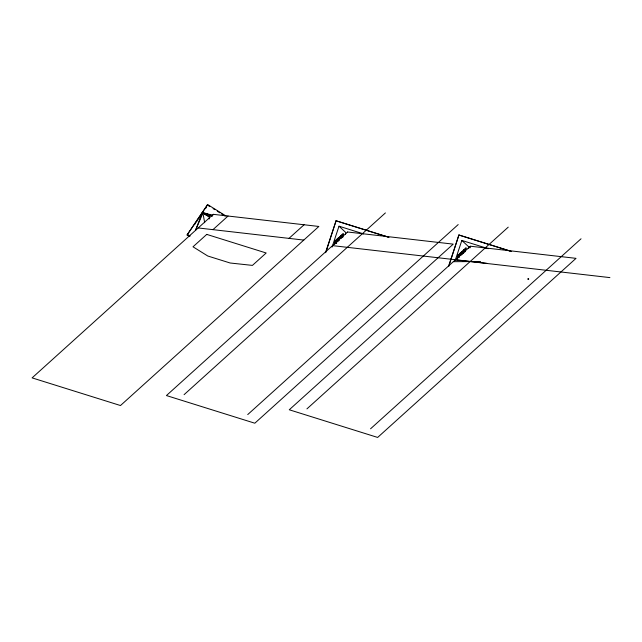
<?xml version="1.0" encoding="UTF-8"?>
<svg xmlns="http://www.w3.org/2000/svg" width="642" height="642" viewBox="0 0 642 642"><rect width="100%" height="100%" fill="white"/><g stroke="black" fill="none" stroke-linecap="round" stroke-linejoin="round"><path stroke-width="0.96" d="M209.123 219.002L209.428 217.084L202.415 212.406L195.569 230.197L202.936 213.008L212.558 215.584M334.386 243.936L334.851 240.967L336.585 239.402L335.975 243.358M334.883 244.088L335.341 241.119L336.504 240.076M336.175 243.206L336.785 239.249L338.519 237.684L337.909 241.641M336.56 243.326L337.17 239.37L338.912 237.805M338.824 240.79L339.409 236.986L341.536 235.542M339.353 239.964L339.795 237.115L340.95 236.071M340.701 238.27L341.143 235.421M340.878 238.118L341.319 235.285L343.053 233.72L342.467 237.492M341.127 238.198L341.568 235.357L343.301 233.792M342.716 237.572L343.157 234.739M457.072 259.143L457.682 255.187L459.913 253.775L458.179 255.339L457.722 258.309M458.805 257.578L459.423 253.622M459.014 257.434L459.624 253.478L461.75 252.025L460.009 253.598L459.552 256.559M460.9 254.874L461.357 251.905M461.654 255.01L462.248 251.215L464.367 249.77L462.633 251.335L462.192 254.184M463.396 253.446L463.981 249.65M463.572 253.285L464.158 249.505L466.14 248.013L464.407 249.586L463.965 252.418M465.306 251.72L465.891 247.94M345.46 234.346L345.757 232.476L339.008 226.201L332.058 247.122M468.299 248.566L468.596 246.697L470.466 247.282M325.919 252.178L336.079 220.752L325.47 252.715M448.758 266.398L458.918 234.972L448.622 265.997M455.21 260.395L461.847 240.429L488.209 248.679M189.599 236.545L187.079 234.972L207.663 204.565L226.064 216.057M187.079 234.972L207.663 204.565M194.542 224.692L195.529 223.223M196.372 221.996L197.359 220.519M198.354 219.05L199.839 216.844M200.657 215.688L203.137 212.012M205.472 208.682L206.459 207.214M212.959 229.651L228.054 216.025M288.988 238.383L304.083 224.756M184.085 394.661L385.409 212.919M247.724 414.572L458.195 224.572M306.924 408.882L508.239 227.14M370.562 428.792L581.034 238.792M453.316 261.687L480.625 261.511M198.177 227.95L303.77 240.076M332.508 245.629L487.061 263.372M455.347 259.85L609.9 277.601M202.415 212.406L212.831 215.375M204.67 222.726L202.936 213.008L212.309 215.873M458.918 234.972L511.57 251.447M459.094 235.108L510.791 251.287M457.682 255.187L458.179 255.339M336.079 220.752L388.731 237.227M336.256 220.888L388.908 237.363M339.008 226.201L363.492 233.865M334.851 240.967L335.341 241.119M206.251 215.038L202.936 213.008L212.342 216.025M202.936 213.008L209.517 216.892M207.238 204.959L209.741 206.523M213.088 208.61L214.765 209.653M217.277 211.226L219.781 212.791M221.458 213.834L224.804 215.921M187.633 234.466L190.16 236.039M461.847 240.429L469.912 247.924M213.272 214.332L32.1 377.881L120.487 405.535L318.865 226.457L213.272 214.332M206.748 234.394L193.001 246.801L207.775 256.006L230.125 262.995L252.434 265.395L266.181 252.988L206.748 234.394M347.603 232.003L166.43 395.552L254.818 423.206L453.196 244.129L347.603 232.003M470.442 246.231L289.269 409.773L377.656 437.435L576.026 258.349L470.442 246.231M528.165 278.837L527.748 279.214L528.767 279.029L528.165 278.837"/></g></svg>
